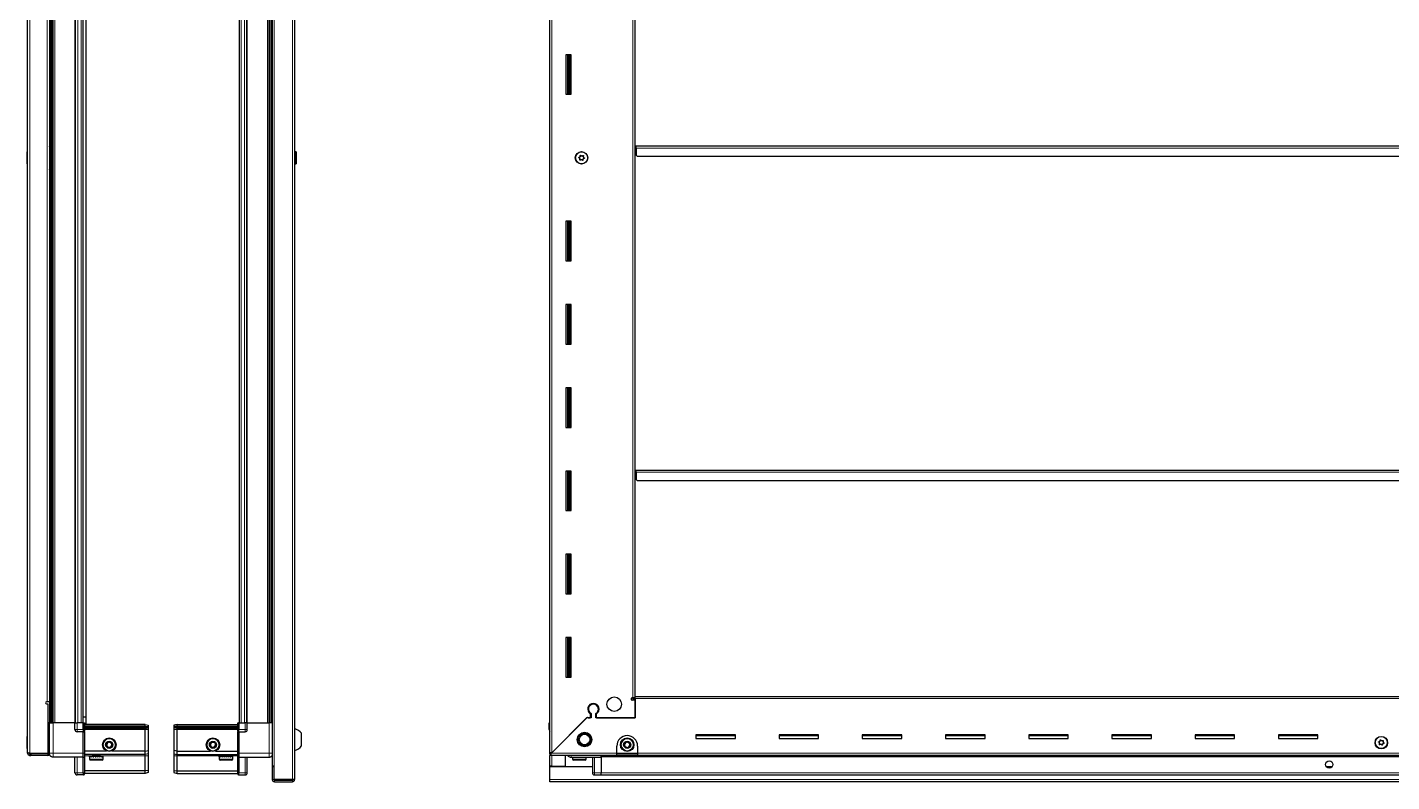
# Model space of a CAD drawing. Header units: millimetres. Extents: x 1132 to 5316, y 351 to 2297.
# Drawn here: x 3138 to 4450, y 848 to 1572 of the extents above; entities that cross this region are included whole.
import ezdxf

# ---------------------------------------------------------------- set-up
doc = ezdxf.new("R2010")
doc.units = ezdxf.units.MM

msp = doc.modelspace()

# ---------------------------------------------------------------- linework, layer by layer
at = {"color": 8, "linetype": 'Continuous', "lineweight": 18}
for p, q in [((3393.36, 2044.5), (3393.36, 849.7)), ((3375.96, 2031.6), (3375.96, 862.6)), ((3140.86, 2019.35), (3140.86, 874.85)), ((3642.85, 2018.75), (3642.85, 875.45)), ((3160.99, 1990.1), (3160.99, 904.1)), ((3163.44, 904.1), (3163.44, 1990.1)), ((3164.85, 1990.1), (3164.85, 904.1)), ((3184.26, 904.1), (3184.26, 1990.1)), ((3186.91, 904.1), (3186.91, 1990.1)), ((3190.11, 904.1), (3190.11, 1990.1)), ((3344.11, 1990.1), (3344.11, 904.1)), ((3347.31, 1990.1), (3347.31, 904.1)), ((3349.96, 1990.1), (3349.96, 904.1)), ((3369.36, 904.1), (3369.36, 1990.1)), ((3370.77, 1990.1), (3370.77, 904.1)), ((3373.22, 904.1), (3373.22, 1990.1)), ((3157.66, 924.35), (3157.66, 1969.85)), ((3720.65, 928.1), (3720.65, 1966.1)), ((3657.75, 1546.1), (3657.75, 1508.1)), ((3658.99, 1546.1), (3658.99, 1508.1)), ((3723.75, 1456.5), (5156.75, 1456.5)), ((3657.75, 1386.1), (3657.75, 1348.1)), ((3658.99, 1386.1), (3658.99, 1348.1)), ((3657.75, 1306.1), (3657.75, 1268.1)), ((3658.99, 1306.1), (3658.99, 1268.1)), ((3657.75, 1226.1), (3657.75, 1188.1)), ((3658.99, 1226.1), (3658.99, 1188.1)), ((3657.75, 1146.1), (3657.75, 1108.1)), ((3658.99, 1146.1), (3658.99, 1108.1)), ((3723.75, 1145), (5156.75, 1145)), ((3657.75, 1066.1), (3657.75, 1028.1)), ((3658.99, 1066.1), (3658.99, 1028.1)), ((3657.75, 986.1), (3657.75, 948.1)), ((3658.99, 986.1), (3658.99, 948.1)), ((3159.76, 904.1), (3159.76, 924.35)), ((5157.75, 927.5), (3722.75, 927.5)), ((3163.26, 904.1), (3163.26, 875.1)), ((3184.26, 897.6), (3186.26, 897.6)), ((3186.26, 904.1), (3186.26, 897.6)), ((3186.26, 897.6), (3186.26, 895.6)), ((3192.26, 897.6), (3186.26, 897.6)), ((3192.26, 897.6), (3192.59, 897.6)), ((3193.46, 895.4), (3192.26, 895.4)), ((3251.76, 897.6), (3193.46, 897.6)), ((3251.76, 897.6), (3254.76, 897.6)), ((3282.46, 897.6), (3279.46, 897.6)), ((3282.46, 897.6), (3340.76, 897.6)), ((3341.96, 895.4), (3340.76, 895.4)), ((3341.96, 904.1), (3341.62, 904.1)), ((3341.96, 897.6), (3341.62, 897.6)), ((3341.96, 897.6), (3347.96, 897.6)), ((3347.96, 904.1), (3347.96, 897.6)), ((3349.96, 897.6), (3347.96, 897.6)), ((3347.96, 897.6), (3347.96, 895.6)), ((3370.96, 904.1), (3370.96, 875.1)), ((3640.75, 897.6), (3640.25, 897.6)), ((3192.26, 875.1), (3163.26, 875.1)), ((3186.26, 871.1), (3186.26, 856.1)), ((3192.26, 875.1), (3193.46, 875.1)), ((3193.46, 870.9), (3192.26, 870.9)), ((3200.76, 872.6), (3193.46, 872.6)), ((3198.43, 869.2), (3198.26, 869.2)), ((3211.26, 869.2), (3198.43, 869.2)), ((3251.76, 872.6), (3208.76, 872.6)), ((3254.76, 872.6), (3251.76, 872.6)), ((3279.46, 872.6), (3282.46, 872.6)), ((3282.46, 872.6), (3325.46, 872.6)), ((3335.96, 869.2), (3322.96, 869.2)), ((3333.46, 872.6), (3340.76, 872.6)), ((3341.96, 875.1), (3340.76, 875.1)), ((3341.96, 870.9), (3340.76, 870.9)), ((3341.96, 875.1), (3370.96, 875.1)), ((3347.96, 871.1), (3347.96, 856.1)), ((3642.35, 874.95), (3705.25, 874.95)), ((3642.85, 862.6), (3642.85, 872.85)), ((3667.06, 869.2), (3662.75, 869.2)), ((3675.75, 869.2), (3667.06, 869.2)), ((3683.75, 856.1), (3683.75, 871.1)), ((3690.25, 872.84), (5190.25, 872.84)), ((3690.25, 871.6), (5190.25, 871.6)), ((3725.25, 874.95), (3705.25, 874.95)), ((3725.25, 874.95), (5155.25, 874.95)), ((3186.26, 856.1), (3184.26, 856.1)), ((3186.26, 856.1), (3186.26, 854.1)), ((3192.26, 856.1), (3186.26, 856.1)), ((3192.26, 856.1), (3193.46, 856.1)), ((3341.96, 856.1), (3340.76, 856.1)), ((3341.96, 856.1), (3347.96, 856.1)), ((3347.96, 856.1), (3349.96, 856.1)), ((3347.96, 856.1), (3347.96, 854.1)), ((3642.85, 862.1), (3642.85, 862.6)), ((3681.75, 856.1), (3683.75, 856.1)), ((3683.75, 854.1), (3683.75, 856.1)), ((3690.25, 856.1), (3683.75, 856.1)), ((3690.25, 856.25), (5190.25, 856.25)), ((3375.46, 849.7), (3373.96, 849.7)), ((3376.06, 849.1), (3376.06, 847.6)), ((5239.75, 849.7), (3640.75, 849.7))]:
    msp.add_line(p, q, dxfattribs=at)
at = {"color": 7, "linetype": 'Continuous', "lineweight": 25}
for p, q in [((3395.46, 2044.5), (3395.46, 849.7)), ((3373.86, 2031.6), (3373.86, 862.6)), ((3138.76, 875.45), (3138.76, 2018.75)), ((3640.75, 874.85), (3640.75, 2019.35)), ((3160.41, 904.1), (3160.41, 1990.1)), ((3162.2, 1990.1), (3162.2, 904.1)), ((3162.23, 1990.1), (3162.23, 904.1)), ((3184.91, 904.1), (3184.91, 1990.1)), ((3192.11, 904.1), (3192.11, 1990.1)), ((3194.61, 1983.1), (3194.61, 909.6)), ((3342.11, 1990.1), (3342.11, 904.1)), ((3349.31, 1990.1), (3349.31, 904.1)), ((3371.98, 904.1), (3371.98, 1990.1)), ((3372.02, 904.1), (3372.02, 1990.1)), ((3373.81, 1990.1), (3373.81, 904.1)), ((3640.4, 1990.1), (3640.4, 904.1)), ((3159.76, 1969.85), (3159.76, 924.35)), ((3722.75, 929.6), (3722.75, 1964.6)), ((3661.25, 1546.1), (3656.25, 1546.1)), ((3656.25, 1546.1), (3656.25, 1508.1)), ((3658.4, 1508.1), (3658.4, 1546.1)), ((3660.2, 1508.1), (3660.2, 1546.1)), ((3660.23, 1508.1), (3660.23, 1546.1)), ((3661.25, 1508.1), (3661.25, 1546.1)), ((3656.25, 1508.1), (3661.25, 1508.1)), ((3160.26, 1456.6), (3160.26, 1437.6)), ((3722.75, 1458.6), (3723.5, 1458.6)), ((3723.5, 1458.6), (3723.5, 1455.75)), ((3723.75, 1456.5), (3723.75, 1458.6)), ((3723.75, 1458.6), (5156.75, 1458.6)), ((3723.75, 1456.5), (3723.75, 1449.6)), ((3138.76, 1452.89), (3138.46, 1452.89)), ((3138.46, 1441.32), (3138.46, 1452.89)), ((3396.44, 1452.89), (3395.46, 1451.9)), ((3396.96, 1452.89), (3396.44, 1452.89)), ((3396.44, 1452.89), (3396.44, 1441.32)), ((3396.96, 1452.89), (3396.96, 1441.32)), ((3723.5, 1455.75), (3723.75, 1455.75)), ((3723.75, 1449.6), (3724.75, 1448.6)), ((3724.75, 1448.6), (5155.75, 1448.6)), ((3138.46, 1441.32), (3138.76, 1441.32)), ((3395.46, 1442.3), (3396.44, 1441.32)), ((3396.44, 1441.32), (3396.96, 1441.32)), ((3661.25, 1386.1), (3656.25, 1386.1)), ((3656.25, 1386.1), (3656.25, 1348.1)), ((3658.4, 1348.1), (3658.4, 1386.1)), ((3660.2, 1348.1), (3660.2, 1386.1)), ((3660.23, 1348.1), (3660.23, 1386.1)), ((3661.25, 1348.1), (3661.25, 1386.1)), ((3656.25, 1348.1), (3661.25, 1348.1)), ((3661.25, 1306.1), (3656.25, 1306.1)), ((3656.25, 1306.1), (3656.25, 1268.1)), ((3658.4, 1268.1), (3658.4, 1306.1)), ((3660.2, 1268.1), (3660.2, 1306.1)), ((3660.23, 1268.1), (3660.23, 1306.1)), ((3661.25, 1268.1), (3661.25, 1306.1)), ((3656.25, 1268.1), (3661.25, 1268.1)), ((3661.25, 1226.1), (3656.25, 1226.1)), ((3656.25, 1226.1), (3656.25, 1188.1)), ((3658.4, 1188.1), (3658.4, 1226.1)), ((3660.2, 1188.1), (3660.2, 1226.1)), ((3660.23, 1188.1), (3660.23, 1226.1)), ((3661.25, 1188.1), (3661.25, 1226.1)), ((3656.25, 1188.1), (3661.25, 1188.1)), ((3661.25, 1146.1), (3656.25, 1146.1)), ((3656.25, 1146.1), (3656.25, 1108.1)), ((3658.4, 1108.1), (3658.4, 1146.1)), ((3660.2, 1108.1), (3660.2, 1146.1)), ((3660.23, 1108.1), (3660.23, 1146.1)), ((3661.25, 1108.1), (3661.25, 1146.1)), ((3722.75, 1147.1), (3723.5, 1147.1)), ((3723.5, 1147.1), (3723.5, 1144.25)), ((3723.5, 1144.25), (3723.75, 1144.25)), ((3723.75, 1145), (3723.75, 1147.1)), ((3723.75, 1147.1), (5156.75, 1147.1)), ((3723.75, 1145), (3723.75, 1138.1)), ((3723.75, 1138.1), (3724.75, 1137.1)), ((3724.75, 1137.1), (5155.75, 1137.1)), ((3656.25, 1108.1), (3661.25, 1108.1)), ((3661.25, 1066.1), (3656.25, 1066.1)), ((3656.25, 1066.1), (3656.25, 1028.1)), ((3658.4, 1028.1), (3658.4, 1066.1)), ((3660.2, 1028.1), (3660.2, 1066.1)), ((3660.23, 1028.1), (3660.23, 1066.1)), ((3661.25, 1028.1), (3661.25, 1066.1)), ((3656.25, 1028.1), (3661.25, 1028.1)), ((3661.25, 986.1), (3656.25, 986.1)), ((3656.25, 986.1), (3656.25, 948.1)), ((3658.4, 948.1), (3658.4, 986.1)), ((3660.2, 948.1), (3660.2, 986.1)), ((3660.23, 948.1), (3660.23, 986.1)), ((3661.25, 948.1), (3661.25, 986.1)), ((3656.25, 948.1), (3661.25, 948.1)), ((3157.66, 924.35), (3156.91, 924.35)), ((3156.91, 922.35), (3158.26, 922.35)), ((3159.76, 924.35), (3157.66, 924.35)), ((3158.26, 922.35), (3158.26, 874.85)), ((3680.75, 922.48), (3680.75, 921.72)), ((3719.9, 928.1), (3720.65, 928.1)), ((3722.75, 926.1), (3719.9, 926.1)), ((3722.75, 928.1), (3720.65, 928.1)), ((3720.75, 928.1), (3720.75, 927.1)), ((3720.75, 927.1), (3722.75, 927.1)), ((3722.75, 929.6), (5157.75, 929.6)), ((3722.75, 927.5), (3722.75, 929.6)), ((3722.75, 927.5), (3722.75, 908.85)), ((3722.75, 908.85), (3722.75, 926.1)), ((3194.61, 909.6), (3192.11, 909.6)), ((3194.61, 909.6), (3194.61, 902.6)), ((3676.25, 908.85), (3642.35, 874.95)), ((3642.85, 875.45), (3676.95, 909.55)), ((3680.45, 908.85), (3676.25, 908.85)), ((3676.95, 909.55), (3677.65, 908.85)), ((3677.65, 908.85), (3679.75, 908.85)), ((3679.75, 912.74), (3679.75, 908.85)), ((3680.45, 913.14), (3680.45, 908.85)), ((3685.05, 908.85), (3685.05, 913.14)), ((3722.75, 908.85), (3685.05, 908.85)), ((3685.75, 908.85), (3685.75, 912.74)), ((3685.75, 908.85), (3722.75, 908.85)), ((3159.76, 904.1), (3158.26, 904.1)), ((3159.76, 901.35), (3158.26, 901.35)), ((3159.76, 875.1), (3159.76, 904.1)), ((3184.26, 904.1), (3163.26, 904.1)), ((3184.26, 897.6), (3184.26, 904.1)), ((3184.26, 904.1), (3186.26, 904.1)), ((3192.26, 904.1), (3186.26, 904.1)), ((3192.26, 895.6), (3186.26, 895.6)), ((3192.26, 904.1), (3192.59, 904.1)), ((3192.26, 897.6), (3192.26, 904.1)), ((3192.26, 897.6), (3192.26, 895.6)), ((3192.26, 897.6), (3192.26, 895.6)), ((3192.26, 895.6), (3193.46, 895.6)), ((3192.26, 895.4), (3192.26, 895.6)), ((3192.26, 875.1), (3192.26, 895.4)), ((3192.59, 897.6), (3192.59, 904.1)), ((3192.59, 904.1), (3193.46, 904.1)), ((3193.46, 904.1), (3193.46, 896.28)), ((3251.76, 902.6), (3193.46, 902.6)), ((3251.76, 901.1), (3193.46, 901.1)), ((3251.76, 899.6), (3193.46, 899.6)), ((3251.76, 898.6), (3193.46, 898.6)), ((3193.46, 895.6), (3193.46, 896.28)), ((3193.46, 895.6), (3193.46, 895.4)), ((3193.46, 895.4), (3193.46, 875.1)), ((3251.76, 901.1), (3251.76, 902.6)), ((3251.76, 902.6), (3254.76, 901.8)), ((3251.76, 899.6), (3251.76, 901.1)), ((3251.76, 901.1), (3254.76, 900.65)), ((3251.76, 899.6), (3254.76, 900.15)), ((3251.76, 898.6), (3251.76, 899.6)), ((3251.76, 898.6), (3254.76, 899.41)), ((3251.76, 897.6), (3251.76, 898.6)), ((3251.76, 877.1), (3251.76, 897.6)), ((3254.76, 901.8), (3254.76, 900.65)), ((3254.76, 900.65), (3254.76, 900.15)), ((3254.76, 900.15), (3254.76, 899.41)), ((3254.76, 899.41), (3254.76, 897.6)), ((3254.76, 897.6), (3254.76, 877.44)), ((3282.46, 902.6), (3279.46, 901.8)), ((3279.46, 901.8), (3279.46, 900.65)), ((3282.46, 901.1), (3279.46, 900.65)), ((3279.46, 900.65), (3279.46, 900.15)), ((3282.46, 899.6), (3279.46, 900.15)), ((3279.46, 900.15), (3279.46, 899.41)), ((3282.46, 898.6), (3279.46, 899.41)), ((3279.46, 899.41), (3279.46, 897.6)), ((3279.46, 897.6), (3279.46, 877.44)), ((3282.46, 901.1), (3282.46, 902.6)), ((3282.46, 902.6), (3340.76, 902.6)), ((3282.46, 899.6), (3282.46, 901.1)), ((3282.46, 901.1), (3340.76, 901.1)), ((3282.46, 899.6), (3340.76, 899.6)), ((3282.46, 898.6), (3282.46, 899.6)), ((3282.46, 898.6), (3340.76, 898.6)), ((3282.46, 897.6), (3282.46, 898.6)), ((3282.46, 877.1), (3282.46, 897.6)), ((3340.76, 896.28), (3340.76, 904.1)), ((3340.76, 904.1), (3341.62, 904.1)), ((3340.76, 896.28), (3340.76, 895.6)), ((3341.96, 895.6), (3340.76, 895.6)), ((3340.76, 895.4), (3340.76, 895.6)), ((3340.76, 875.1), (3340.76, 895.4)), ((3341.62, 904.1), (3341.62, 904.1)), ((3341.62, 904.1), (3341.62, 897.6)), ((3341.96, 904.1), (3341.62, 904.1)), ((3341.96, 904.1), (3341.96, 897.6)), ((3341.96, 904.1), (3341.96, 904.1)), ((3341.96, 904.1), (3347.96, 904.1)), ((3341.96, 904.1), (3341.96, 897.6)), ((3341.96, 895.6), (3341.96, 897.6)), ((3341.96, 895.6), (3341.96, 895.4)), ((3341.96, 895.6), (3347.96, 895.6)), ((3341.96, 895.4), (3341.96, 875.1)), ((3349.96, 904.1), (3347.96, 904.1)), ((3349.96, 897.6), (3349.96, 904.1)), ((3349.96, 904.1), (3370.96, 904.1)), ((3402.06, 882.1), (3402.06, 894.1)), ((3640.25, 904.1), (3640.25, 904.1)), ((3640.25, 897.6), (3640.25, 904.1)), ((3640.25, 904.1), (3640.25, 904.1)), ((3640.25, 904.1), (3640.25, 897.6)), ((3640.75, 904.1), (3640.25, 904.1)), ((3640.75, 896.28), (3640.75, 896.28)), ((3819.25, 892.6), (3781.25, 892.6)), ((3781.25, 892.6), (3781.25, 889.1)), ((3819.25, 889.1), (3819.25, 892.6)), ((3899.25, 892.6), (3861.25, 892.6)), ((3861.25, 892.6), (3861.25, 889.1)), ((3899.25, 889.1), (3899.25, 892.6)), ((3979.25, 892.6), (3941.25, 892.6)), ((3941.25, 892.6), (3941.25, 889.1)), ((3979.25, 889.1), (3979.25, 892.6)), ((4059.25, 892.6), (4021.25, 892.6)), ((4021.25, 892.6), (4021.25, 889.1)), ((4059.25, 889.1), (4059.25, 892.6)), ((4139.25, 892.6), (4101.25, 892.6)), ((4101.25, 892.6), (4101.25, 889.1)), ((4139.25, 889.1), (4139.25, 892.6)), ((4219.25, 892.6), (4181.25, 892.6)), ((4181.25, 892.6), (4181.25, 889.1)), ((4219.25, 889.1), (4219.25, 892.6)), ((4299.25, 892.6), (4261.25, 892.6)), ((4261.25, 892.6), (4261.25, 889.1)), ((4299.25, 889.1), (4299.25, 892.6)), ((4379.25, 892.6), (4341.25, 892.6)), ((4341.25, 892.6), (4341.25, 889.1)), ((4379.25, 889.1), (4379.25, 892.6)), ((3138.76, 891.04), (3138.46, 891.04)), ((3138.46, 881.36), (3138.46, 891.04)), ((3138.46, 879.47), (3138.46, 881.36)), ((3138.46, 879.47), (3138.76, 879.47)), ((3705.25, 874.95), (3705.25, 881.85)), ((3725.25, 881.85), (3725.25, 874.95)), ((3781.25, 891.85), (3819.25, 891.85)), ((3781.25, 889.1), (3819.25, 889.1)), ((3861.25, 891.85), (3899.25, 891.85)), ((3861.25, 889.1), (3899.25, 889.1)), ((3941.25, 891.85), (3979.25, 891.85)), ((3941.25, 889.1), (3979.25, 889.1)), ((4021.25, 891.85), (4059.25, 891.85)), ((4021.25, 889.1), (4059.25, 889.1)), ((4101.25, 891.85), (4139.25, 891.85)), ((4101.25, 889.1), (4139.25, 889.1)), ((4181.25, 891.85), (4219.25, 891.85)), ((4181.25, 889.1), (4219.25, 889.1)), ((4261.25, 891.85), (4299.25, 891.85)), ((4261.25, 889.1), (4299.25, 889.1)), ((4341.25, 891.85), (4379.25, 891.85)), ((4341.25, 889.1), (4379.25, 889.1)), ((3138.76, 874.95), (3138.76, 875.45)), ((3140.26, 874.95), (3138.76, 874.95)), ((3158.26, 874.85), (3140.86, 874.85)), ((3140.86, 874.35), (3140.86, 872.85)), ((3140.86, 874.35), (3141.76, 874.35)), ((3140.86, 872.85), (3141.76, 872.85)), ((3141.76, 874.35), (3141.76, 872.85)), ((3158.26, 874.35), (3141.76, 874.35)), ((3158.26, 872.85), (3141.76, 872.85)), ((3158.26, 874.85), (3159.76, 874.85)), ((3158.26, 874.35), (3158.26, 872.85)), ((3192.26, 871.1), (3163.26, 871.1)), ((3184.26, 856.1), (3184.26, 871.1)), ((3192.26, 871.1), (3192.26, 875.1)), ((3192.26, 871.1), (3193.46, 871.1)), ((3192.26, 870.9), (3192.26, 871.1)), ((3192.26, 856.1), (3192.26, 870.9)), ((3214.76, 877.1), (3193.46, 877.1)), ((3193.46, 875.1), (3193.46, 871.1)), ((3251.76, 873.6), (3193.46, 873.6)), ((3193.46, 871.1), (3193.46, 870.9)), ((3193.46, 870.9), (3193.46, 856.1)), ((3198.26, 872.1), (3198.26, 869.2)), ((3198.35, 872.1), (3198.26, 872.1)), ((3198.35, 871.6), (3198.35, 872.1)), ((3198.52, 872.1), (3198.35, 872.1)), ((3198.35, 871.6), (3198.52, 871.6)), ((3198.52, 871.6), (3198.52, 872.1)), ((3199.01, 872.1), (3198.52, 872.1)), ((3199.01, 871.6), (3199.01, 872.1)), ((3199.39, 872.1), (3199.01, 872.1)), ((3199.01, 871.6), (3199.39, 871.6)), ((3199.21, 868.4), (3199.06, 868.4)), ((3210.46, 868.4), (3199.21, 868.4)), ((3199.39, 871.6), (3199.39, 872.1)), ((3200.23, 872.1), (3199.39, 872.1)), ((3200.23, 871.6), (3200.23, 872.1)), ((3200.79, 872.1), (3200.23, 872.1)), ((3200.23, 871.6), (3200.79, 871.6)), ((3200.36, 872.2), (3200.36, 872.1)), ((3205.76, 872.2), (3200.36, 872.2)), ((3200.76, 873.6), (3200.76, 873.57)), ((3200.76, 873.57), (3201.45, 873.09)), ((3200.86, 873.57), (3200.76, 873.57)), ((3201.45, 873.09), (3200.76, 872.6)), ((3200.86, 872.6), (3200.76, 872.6)), ((3200.79, 871.6), (3200.79, 872.1)), ((3201.89, 872.1), (3200.79, 872.1)), ((3208.76, 873.57), (3200.86, 873.57)), ((3208.76, 872.6), (3200.86, 872.6)), ((3201.53, 873.09), (3201.45, 873.09)), ((3208.07, 873.09), (3201.53, 873.09)), ((3201.89, 871.6), (3201.89, 872.1)), ((3202.57, 872.1), (3201.89, 872.1)), ((3201.89, 871.6), (3202.57, 871.6)), ((3202.57, 871.6), (3202.57, 872.1)), ((3203.84, 872.1), (3202.57, 872.1)), ((3203.84, 871.6), (3203.84, 872.1)), ((3204.13, 872.1), (3203.84, 872.1)), ((3203.84, 871.6), (3204.57, 871.6)), ((3204.13, 871.6), (3204.13, 872.1)), ((3204.57, 871.6), (3204.57, 872.1)), ((3205.87, 872.1), (3204.57, 872.1)), ((3209.16, 872.2), (3205.76, 872.2)), ((3205.87, 871.6), (3205.87, 872.1)), ((3205.87, 871.6), (3206.59, 871.6)), ((3206, 871.6), (3206, 872.1)), ((3206.59, 872.1), (3206, 872.1)), ((3206.59, 871.6), (3206.59, 872.1)), ((3207.79, 872.1), (3206.59, 872.1)), ((3207.79, 871.6), (3207.79, 872.1)), ((3208.43, 872.1), (3207.79, 872.1)), ((3207.79, 871.6), (3208.43, 871.6)), ((3208.07, 873.09), (3208.76, 873.57)), ((3208.76, 872.6), (3208.07, 873.09)), ((3208.43, 871.6), (3208.43, 872.1)), ((3209.42, 872.1), (3208.43, 872.1)), ((3208.76, 873.57), (3208.76, 873.6)), ((3209.16, 872.1), (3209.16, 872.2)), ((3209.42, 871.6), (3209.42, 872.1)), ((3209.9, 872.1), (3209.42, 872.1)), ((3209.42, 871.6), (3209.9, 871.6)), ((3209.9, 871.6), (3209.9, 872.1)), ((3210.59, 872.1), (3209.9, 872.1)), ((3210.59, 871.6), (3210.59, 872.1)), ((3210.88, 872.1), (3210.59, 872.1)), ((3210.59, 871.6), (3210.88, 871.6)), ((3210.88, 871.6), (3210.88, 872.1)), ((3211.19, 872.1), (3210.88, 872.1)), ((3211.19, 871.6), (3211.19, 872.1)), ((3211.25, 872.1), (3211.19, 872.1)), ((3211.19, 871.6), (3211.25, 871.6)), ((3211.25, 871.6), (3211.25, 872.1)), ((3211.26, 872.1), (3211.25, 872.1)), ((3211.26, 869.2), (3211.26, 872.1)), ((3251.76, 877.1), (3219.76, 877.1)), ((3251.76, 877.1), (3254.76, 877.44)), ((3251.76, 873.6), (3251.76, 877.1)), ((3254.76, 874.41), (3251.76, 873.6)), ((3251.76, 872.6), (3251.76, 873.6)), ((3251.76, 858.1), (3251.76, 872.6)), ((3254.76, 877.44), (3254.76, 874.41)), ((3254.76, 874.41), (3254.76, 872.6)), ((3254.76, 872.6), (3254.76, 858.26)), ((3282.46, 877.1), (3279.46, 877.44)), ((3279.46, 877.44), (3279.46, 874.41)), ((3279.46, 874.41), (3282.46, 873.6)), ((3279.46, 874.41), (3279.46, 872.6)), ((3279.46, 872.6), (3279.46, 858.26)), ((3282.46, 877.1), (3314.46, 877.1)), ((3282.46, 873.6), (3282.46, 877.1)), ((3282.46, 873.6), (3340.76, 873.6)), ((3282.46, 872.6), (3282.46, 873.6)), ((3282.46, 858.1), (3282.46, 872.6)), ((3319.46, 877.1), (3340.76, 877.1)), ((3322.96, 872.1), (3322.96, 869.2)), ((3322.98, 872.1), (3322.96, 872.1)), ((3322.98, 871.6), (3322.98, 872.1)), ((3323.07, 872.1), (3322.98, 872.1)), ((3322.98, 871.6), (3323.07, 871.6)), ((3323.07, 871.6), (3323.07, 872.1)), ((3323.45, 872.1), (3323.07, 872.1)), ((3323.45, 871.6), (3323.45, 872.1)), ((3323.76, 872.1), (3323.45, 872.1)), ((3323.45, 871.6), (3323.76, 871.6)), ((3323.76, 871.6), (3323.76, 872.1)), ((3324.5, 872.1), (3323.76, 872.1)), ((3335.16, 868.4), (3323.76, 868.4)), ((3324.5, 871.6), (3324.5, 872.1)), ((3325.01, 872.1), (3324.5, 872.1)), ((3324.5, 871.6), (3325.01, 871.6)), ((3325.01, 871.6), (3325.01, 872.1)), ((3326.05, 872.1), (3325.01, 872.1)), ((3325.06, 872.2), (3325.06, 872.1)), ((3333.86, 872.2), (3325.06, 872.2)), ((3325.46, 873.6), (3325.46, 873.57)), ((3325.46, 873.57), (3326.15, 873.09)), ((3333.46, 873.57), (3325.46, 873.57)), ((3326.15, 873.09), (3325.46, 872.6)), ((3333.46, 872.6), (3325.46, 872.6)), ((3326.05, 871.6), (3326.05, 872.1)), ((3326.7, 872.1), (3326.05, 872.1)), ((3326.05, 871.6), (3326.7, 871.6)), ((3332.77, 873.09), (3326.15, 873.09)), ((3326.7, 871.6), (3326.7, 872.1)), ((3327.92, 872.1), (3326.7, 872.1)), ((3327.92, 871.6), (3327.92, 872.1)), ((3328.42, 872.1), (3327.92, 872.1)), ((3327.92, 871.6), (3328.65, 871.6)), ((3328.42, 871.6), (3328.42, 872.1)), ((3328.65, 871.6), (3328.65, 872.1)), ((3329.95, 872.1), (3328.65, 872.1)), ((3329.95, 871.6), (3329.95, 872.1)), ((3329.95, 871.6), (3330.68, 871.6)), ((3330.29, 871.6), (3330.29, 872.1)), ((3330.68, 872.1), (3330.29, 872.1)), ((3330.68, 871.6), (3330.68, 872.1)), ((3331.93, 872.1), (3330.68, 872.1)), ((3331.93, 871.6), (3331.93, 872.1)), ((3332.59, 872.1), (3331.93, 872.1)), ((3331.93, 871.6), (3332.59, 871.6)), ((3332.59, 871.6), (3332.59, 872.1)), ((3333.67, 872.1), (3332.59, 872.1)), ((3332.77, 873.09), (3333.46, 873.57)), ((3333.46, 872.6), (3332.77, 873.09)), ((3333.46, 873.57), (3333.46, 873.6)), ((3333.67, 871.6), (3333.67, 872.1)), ((3334.2, 872.1), (3333.67, 872.1)), ((3333.67, 871.6), (3334.2, 871.6)), ((3333.86, 872.1), (3333.86, 872.2)), ((3334.2, 871.6), (3334.2, 872.1)), ((3334.99, 872.1), (3334.2, 872.1)), ((3334.99, 871.6), (3334.99, 872.1)), ((3335.34, 872.1), (3334.99, 872.1)), ((3334.99, 871.6), (3335.34, 871.6)), ((3335.34, 871.6), (3335.34, 872.1)), ((3335.77, 872.1), (3335.34, 872.1)), ((3335.77, 871.6), (3335.77, 872.1)), ((3335.91, 872.1), (3335.77, 872.1)), ((3335.77, 871.6), (3335.91, 871.6)), ((3335.91, 871.6), (3335.91, 872.1)), ((3335.96, 872.1), (3335.91, 872.1)), ((3335.96, 869.2), (3335.96, 872.1)), ((3340.76, 871.1), (3340.76, 875.1)), ((3341.96, 871.1), (3340.76, 871.1)), ((3340.76, 870.9), (3340.76, 871.1)), ((3340.76, 856.1), (3340.76, 870.9)), ((3341.96, 875.1), (3341.96, 871.1)), ((3341.96, 871.1), (3341.96, 870.9)), ((3341.96, 871.1), (3370.96, 871.1)), ((3341.96, 870.9), (3341.96, 856.1)), ((3341.96, 870.9), (3341.96, 856.1)), ((3349.96, 856.1), (3349.96, 871.1)), ((3640.75, 874.35), (3640.75, 874.85)), ((3642.25, 874.85), (3640.75, 874.85)), ((3640.75, 874.35), (3640.75, 872.85)), ((3641.75, 874.35), (3640.75, 874.35)), ((3640.75, 862.6), (3640.75, 872.85)), ((3641.75, 872.85), (3640.75, 872.85)), ((3641.75, 874.35), (3641.75, 872.85)), ((3705.25, 872.85), (3641.75, 872.85)), ((3655.75, 862.6), (3655.75, 872.85)), ((3661.25, 871.1), (3690.25, 871.1)), ((3662.75, 871.1), (3662.75, 869.2)), ((3667.33, 868.4), (3663.55, 868.4)), ((3674.95, 868.4), (3667.33, 868.4)), ((3675.75, 869.2), (3675.75, 871.1)), ((3681.75, 871.1), (3681.75, 856.1)), ((5190.25, 872.25), (3690.25, 872.25)), ((3690.25, 871.1), (3690.25, 871.6)), ((3690.25, 871.1), (3690.25, 856.1)), ((3705.25, 872.85), (3705.25, 874.95)), ((3725.25, 874.35), (3705.25, 874.35)), ((3725.25, 872.85), (3705.25, 872.85)), ((3725.25, 874.95), (3725.25, 872.85)), ((5155.25, 872.85), (3725.25, 872.85)), ((3192.26, 854.1), (3186.26, 854.1)), ((3192.26, 856.1), (3192.26, 854.1)), ((3192.26, 854.1), (3192.59, 854.1)), ((3192.26, 854.1), (3192.59, 854.1)), ((3192.26, 854.1), (3192.26, 854.1)), ((3192.59, 854.1), (3193.46, 854.6)), ((3192.59, 854.1), (3193.46, 854.6)), ((3251.76, 858.1), (3193.46, 858.1)), ((3193.46, 854.6), (3193.46, 856.1)), ((3251.76, 855.6), (3193.46, 855.6)), ((3254.76, 858.26), (3251.76, 858.1)), ((3251.76, 855.6), (3251.76, 858.1)), ((3254.76, 856.41), (3251.76, 855.6)), ((3254.76, 858.26), (3254.76, 856.41)), ((3279.46, 858.26), (3282.46, 858.1)), ((3279.46, 858.26), (3279.46, 856.41)), ((3279.46, 856.41), (3282.46, 855.6)), ((3282.46, 858.1), (3340.76, 858.1)), ((3282.46, 855.6), (3282.46, 858.1)), ((3282.46, 855.6), (3340.76, 855.6)), ((3340.76, 856.1), (3340.76, 854.6)), ((3340.76, 854.6), (3341.62, 854.1)), ((3341.96, 854.1), (3341.62, 854.1)), ((3341.96, 854.1), (3341.96, 856.1)), ((3341.96, 854.1), (3347.96, 854.1)), ((3375.96, 862.6), (3373.86, 862.6)), ((3373.96, 862.1), (3375.46, 862.1)), ((3373.96, 862.1), (3373.96, 849.7)), ((3375.46, 862.1), (3375.46, 849.7)), ((3375.96, 849.7), (3375.96, 862.6)), ((3642.85, 862.6), (3640.75, 862.6)), ((3640.75, 862.1), (3640.75, 862.6)), ((3640.75, 862.1), (3681.75, 862.1)), ((3640.75, 849.7), (3640.75, 862.1)), ((3642.25, 862.1), (3642.25, 862.6)), ((3642.85, 862.6), (3655.75, 862.6)), ((3681.75, 856.1), (3681.75, 856.1)), ((3683.75, 854.1), (3690.25, 854.1)), ((3683.75, 854.1), (3690.25, 854.1)), ((3690.25, 854.1), (3690.25, 856.1)), ((3690.25, 854.25), (5190.25, 854.25)), ((3690.25, 854.1), (3690.25, 854.1)), ((4387.38, 862.1), (4393.13, 862.1)), ((3393.36, 849.7), (3375.96, 849.7)), ((3376.06, 849.1), (3393.36, 849.1)), ((3376.06, 847.6), (3393.36, 847.6)), ((3395.46, 849.7), (3393.36, 849.7)), ((3393.36, 849.1), (3393.36, 847.6)), ((3640.75, 847.6), (3640.75, 849.7)), ((5239.75, 847.6), (3640.75, 847.6))]:
    msp.add_line(p, q, dxfattribs=at)
for centre, radius in [((3671.25, 1447.1), 6), ((3671.4, 1447.1), 5.79), ((3671.4, 1447.1), 1.85), ((3702.75, 922.1), 7), ((3674.25, 888.1), 7), ((3674.25, 888.1), 6.03), ((3674.25, 888.1), 5.1), ((3217.26, 883.1), 6.5), ((3217.26, 883.1), 3.46), ((3316.96, 883.1), 6.5), ((3316.96, 883.1), 3.46), ((3715.25, 883.1), 6.5), ((3715.25, 883.1), 3.46), ((4440.25, 885.1), 6), ((4440.25, 885.25), 5.79), ((4440.25, 885.25), 1.85), ((4390.25, 864.1), 3.5)]:
    msp.add_circle(centre, radius, dxfattribs=at)
at = {"color": 8, "linetype": 'Continuous', "lineweight": 18}
for centre in [(3217.26, 883.1), (3316.96, 883.1), (3715.25, 883.1)]:
    msp.add_circle(centre, 5.7, dxfattribs=at)
at = {"color": 7, "linetype": 'Continuous', "lineweight": 25}
for centre, radius, start, end in [((3157.26, 1456.6), 3, 0, 33.55731), ((3157.26, 1437.6), 3, 326.44269, 0), ((3156.91, 923.35), 1, 90, 270), ((3682.75, 917.35), 5.5, 303.05573, 236.94427), ((3682.75, 917.35), 4.8, 298.63099, 241.36901), ((3719.9, 927.1), 1, 90, 270), ((3186.26, 897.6), 2, 180, 270), ((3347.96, 897.6), 2, 270, 0), ((3392.43, 887.08), 11.91, 36.1266, 75.29965), ((3642.25, 897.6), 2, 180, 221.39416), ((3217.26, 883.1), 2.5, 127.98423, 187.98423), ((3217.26, 883.1), 2.5, 187.98423, 247.98423), ((3217.26, 883.1), 2.5, 67.98423, 127.98423), ((3217.26, 883.1), 2.5, 247.98423, 307.98423), ((3217.26, 883.1), 2.5, 7.98423, 67.98423), ((3217.26, 883.1), 2.5, 307.98423, 7.98423), ((3316.96, 883.1), 2.5, 155.91157, 215.91157), ((3316.96, 883.1), 2.5, 95.91157, 155.91157), ((3316.96, 883.1), 2.5, 215.91157, 275.91157), ((3316.96, 883.1), 2.5, 35.91157, 95.91157), ((3316.96, 883.1), 2.5, 275.91157, 335.91157), ((3316.96, 883.1), 2.5, 335.91157, 35.91157), ((3392.43, 889.13), 11.91, 284.70035, 323.8734), ((3715.25, 881.85), 10, 90, 180), ((3715.25, 883.1), 2.5, 127.47401, 187.47401), ((3715.25, 883.1), 2.5, 187.47401, 247.47401), ((3715.25, 883.1), 2.5, 67.47401, 127.47401), ((3715.25, 883.1), 2.5, 247.47401, 307.47401), ((3715.25, 881.85), 10, 0, 90), ((3715.25, 883.1), 2.5, 7.47401, 67.47401), ((3715.25, 883.1), 2.5, 307.47401, 7.47401), ((3140.76, 875.35), 0.5, 243.29122, 270), ((3158.16, 874.95), 0.6, 270, 350.40593), ((3158.16, 874.95), 2.1, 272.7294, 327.8305), ((3199.06, 869.2), 0.8, 180, 270), ((3200.36, 872.6), 0.4, 270, 360), ((3209.16, 872.6), 0.4, 180, 270), ((3210.46, 869.2), 0.8, 270, 360), ((3323.76, 869.2), 0.8, 180, 270), ((3325.06, 872.6), 0.4, 270, 0), ((3333.86, 872.6), 0.4, 180, 270), ((3335.16, 869.2), 0.8, 270, 0), ((3663.55, 869.2), 0.8, 180, 270), ((3674.95, 869.2), 0.8, 270, 0), ((3681.55, 870.9), 0.2, 0, 90), ((3186.26, 856.1), 2, 180, 270), ((3347.96, 856.1), 2, 270, 0), ((3683.75, 856.1), 2, 180, 270), ((3683.75, 856.1), 2, 180, 270), ((3376.06, 849.7), 2.1, 180, 270), ((3376.06, 849.7), 0.6, 180, 270), ((3393.36, 849.7), 2.1, 270, 0), ((3393.36, 849.7), 0.6, 270, 0)]:
    msp.add_arc(centre, radius, start, end, dxfattribs=at)
for centre, start_param, end_param in [((3196.06, 897.6), 3.1415927, 3.8643269), ((3338.16, 897.6), 5.5604511, 6.2831853)]:
    msp.add_ellipse(centre, major_axis=(3.46, 0), ratio=0.5773503, start_param=start_param, end_param=end_param, dxfattribs=at)
for points, knots in [([(3673.04, 1449.38), (3673.03, 1449.38), (3673, 1449.39), (3672.95, 1449.39), (3672.81, 1449.35), (3672.46, 1449.18), (3671.98, 1448.93), (3671.35, 1448.97), (3670.91, 1449.25), (3670.6, 1449.49), (3670.41, 1449.63), (3670.32, 1449.66), (3670.28, 1449.67), (3670.24, 1449.65), (3670.22, 1449.63), (3670.19, 1449.57), (3670.14, 1449.31), (3670.14, 1448.83), (3669.96, 1448.14), (3669.36, 1447.76), (3668.91, 1447.6), (3668.68, 1447.48), (3668.63, 1447.42), (3668.62, 1447.4), (3668.62, 1447.36), (3668.63, 1447.33), (3668.66, 1447.3), (3668.71, 1447.24), (3668.89, 1447.1), (3669.22, 1446.9), (3669.61, 1446.57), (3669.85, 1445.98), (3669.77, 1445.44), (3669.72, 1445.06), (3669.72, 1444.91), (3669.75, 1444.85), (3669.77, 1444.83), (3669.8, 1444.82), (3669.86, 1444.82), (3670, 1444.86), (3670.35, 1445.03), (3670.83, 1445.27), (3671.46, 1445.24), (3671.9, 1444.96), (3672.21, 1444.72), (3672.4, 1444.58), (3672.49, 1444.55), (3672.53, 1444.54), (3672.56, 1444.55), (3672.59, 1444.58), (3672.62, 1444.64), (3672.67, 1444.9), (3672.67, 1445.38), (3672.84, 1446.07), (3673.44, 1446.45), (3673.89, 1446.61), (3674.13, 1446.73), (3674.18, 1446.78), (3674.19, 1446.81), (3674.19, 1446.85), (3674.18, 1446.88), (3674.15, 1446.91), (3674.09, 1446.97), (3673.91, 1447.11), (3673.59, 1447.31), (3673.19, 1447.64), (3672.96, 1448.23), (3673.03, 1448.77), (3673.09, 1449.15), (3673.08, 1449.3), (3673.06, 1449.36), (3673.05, 1449.37), (3673.04, 1449.38)], [0, 0, 0, 0, 0.0020087, 0.00442, 0.0093647, 0.0255282, 0.0677053, 0.0957862, 0.1246456, 0.1503415, 0.1605194, 0.1633943, 0.1656965, 0.1672448, 0.1688741, 0.1707699, 0.1786058, 0.2119941, 0.2499945, 0.2879948, 0.3213831, 0.329219, 0.3311148, 0.3327441, 0.3342924, 0.3362166, 0.3385353, 0.3413178, 0.349662, 0.3753578, 0.4042173, 0.4322982, 0.4744753, 0.4906388, 0.4966691, 0.49844, 0.5, 0.5020087, 0.50442, 0.5093647, 0.5255282, 0.5677053, 0.5957862, 0.6246456, 0.6503415, 0.6605194, 0.6633943, 0.6656965, 0.6672448, 0.6688741, 0.6707699, 0.6786058, 0.7119941, 0.7499945, 0.7879948, 0.8213831, 0.829219, 0.8311148, 0.8327441, 0.8342924, 0.8362166, 0.8385353, 0.8413178, 0.849662, 0.8753578, 0.9042173, 0.9322982, 0.9744753, 0.9906388, 0.9966691, 0.99844, 1, 1, 1, 1]), ([(3159.76, 904.1), (3159.8, 904.1), (3159.87, 904.1), (3160.48, 904.1), (3161.36, 904.1), (3162.35, 904.1), (3163, 904.1), (3163.26, 904.1)], [0, 0, 0, 0, 0.21469386, 0.42938772, 0.64408158, 0.85877544, 1, 1, 1, 1]), ([(3373.81, 904.1), (3373.77, 904.1), (3373.55, 904.1), (3372.83, 904.1), (3371.87, 904.1), (3371.22, 904.1), (3370.96, 904.1)], [0, 0, 0, 0, 0.0717073, 0.4209791, 0.7702508, 1, 1, 1, 1]), ([(3214.58, 884.19), (3214.99, 884.5), (3215.75, 885.1), (3216.5, 885.69), (3216.86, 885.96)], [0, 0, 0, 0, 0.5346859, 1, 1, 1, 1]), ([(3214.98, 881.33), (3214.96, 881.45), (3214.88, 882.04), (3214.74, 883.03), (3214.63, 883.85), (3214.58, 884.19)], [0, 0, 0, 0, 0.13312467, 0.63709944, 1, 1, 1, 1]), ([(3217.66, 880.25), (3217.18, 880.44), (3216.29, 880.8), (3215.4, 881.16), (3214.98, 881.33)], [0, 0, 0, 0, 0.53468586, 1, 1, 1, 1]), ([(3216.86, 885.96), (3217.33, 885.77), (3218.23, 885.41), (3219.12, 885.05), (3219.53, 884.88)], [0, 0, 0, 0, 0.53468586, 1, 1, 1, 1]), ([(3219.93, 882.02), (3219.53, 881.7), (3218.77, 881.11), (3218.01, 880.52), (3217.66, 880.25)], [0, 0, 0, 0, 0.5346859, 1, 1, 1, 1]), ([(3219.53, 884.88), (3219.58, 884.54), (3219.69, 883.72), (3219.83, 882.74), (3219.92, 882.15), (3219.93, 882.02)], [0, 0, 0, 0, 0.3629006, 0.8668753, 1, 1, 1, 1]), ([(3314.09, 882.81), (3314.3, 883.28), (3314.69, 884.16), (3315.08, 885.03), (3315.26, 885.44)], [0, 0, 0, 0, 0.5346859, 1, 1, 1, 1]), ([(3315.78, 880.47), (3315.48, 880.89), (3314.91, 881.67), (3314.35, 882.45), (3314.09, 882.81)], [0, 0, 0, 0, 0.5346859, 1, 1, 1, 1]), ([(3315.26, 885.44), (3315.61, 885.48), (3316.43, 885.56), (3317.42, 885.67), (3318.01, 885.73), (3318.14, 885.74)], [0, 0, 0, 0, 0.3629006, 0.8668753, 1, 1, 1, 1]), ([(3318.65, 880.77), (3318.53, 880.75), (3317.93, 880.69), (3316.94, 880.59), (3316.12, 880.5), (3315.78, 880.47)], [0, 0, 0, 0, 0.1331247, 0.6370994, 1, 1, 1, 1]), ([(3318.14, 885.74), (3318.44, 885.32), (3319, 884.54), (3319.57, 883.76), (3319.83, 883.4)], [0, 0, 0, 0, 0.5346859, 1, 1, 1, 1]), ([(3319.83, 883.4), (3319.62, 882.93), (3319.22, 882.05), (3318.83, 881.17), (3318.65, 880.77)], [0, 0, 0, 0, 0.53468586, 1, 1, 1, 1]), ([(3712.59, 884.21), (3712.69, 884.29), (3713.16, 884.65), (3713.95, 885.26), (3714.6, 885.76), (3714.88, 885.97)], [0, 0, 0, 0, 0.1331247, 0.6370994, 1, 1, 1, 1]), ([(3712.96, 881.35), (3712.9, 881.86), (3712.77, 882.82), (3712.65, 883.77), (3712.59, 884.21)], [0, 0, 0, 0, 0.5346859, 1, 1, 1, 1]), ([(3715.63, 880.24), (3715.15, 880.44), (3714.26, 880.81), (3713.38, 881.18), (3712.96, 881.35)], [0, 0, 0, 0, 0.53468586, 1, 1, 1, 1]), ([(3714.88, 885.97), (3715.35, 885.77), (3716.25, 885.4), (3717.13, 885.03), (3717.54, 884.86)], [0, 0, 0, 0, 0.5346859, 1, 1, 1, 1]), ([(3717.92, 882), (3717.65, 881.79), (3716.99, 881.29), (3716.2, 880.68), (3715.73, 880.32), (3715.63, 880.24)], [0, 0, 0, 0, 0.3629006, 0.8668753, 1, 1, 1, 1]), ([(3717.54, 884.86), (3717.61, 884.35), (3717.74, 883.39), (3717.86, 882.44), (3717.92, 882)], [0, 0, 0, 0, 0.5346859, 1, 1, 1, 1]), ([(4438.37, 883.18), (4438.38, 883.18), (4438.4, 883.16), (4438.46, 883.16), (4438.6, 883.18), (4438.97, 883.32), (4439.47, 883.5), (4440.1, 883.39), (4440.5, 883.07), (4440.78, 882.79), (4440.96, 882.63), (4441.04, 882.59), (4441.08, 882.58), (4441.11, 882.59), (4441.14, 882.61), (4441.18, 882.66), (4441.26, 882.92), (4441.31, 883.39), (4441.57, 884.06), (4442.21, 884.37), (4442.67, 884.48), (4442.92, 884.57), (4442.97, 884.62), (4442.99, 884.65), (4442.99, 884.68), (4442.98, 884.71), (4442.96, 884.75), (4442.91, 884.82), (4442.75, 884.97), (4442.45, 885.21), (4442.09, 885.58), (4441.92, 886.19), (4442.06, 886.72), (4442.16, 887.1), (4442.17, 887.25), (4442.16, 887.3), (4442.14, 887.33), (4442.1, 887.35), (4442.05, 887.35), (4441.9, 887.33), (4441.54, 887.19), (4441.03, 887.01), (4440.41, 887.12), (4440.01, 887.44), (4439.73, 887.72), (4439.55, 887.88), (4439.47, 887.92), (4439.43, 887.93), (4439.39, 887.92), (4439.37, 887.9), (4439.33, 887.84), (4439.25, 887.59), (4439.19, 887.11), (4438.94, 886.45), (4438.3, 886.14), (4437.84, 886.03), (4437.59, 885.93), (4437.54, 885.89), (4437.52, 885.86), (4437.51, 885.83), (4437.52, 885.79), (4437.54, 885.76), (4437.6, 885.69), (4437.76, 885.54), (4438.06, 885.3), (4438.41, 884.92), (4438.58, 884.31), (4438.44, 883.79), (4438.34, 883.41), (4438.33, 883.26), (4438.35, 883.21), (4438.36, 883.19), (4438.37, 883.18)], [0, 0, 0, 0, 0.0020087, 0.00442, 0.0093647, 0.0255282, 0.0677053, 0.0957862, 0.1246456, 0.1503415, 0.1605194, 0.1633943, 0.1656965, 0.1672448, 0.1688741, 0.1707699, 0.1786058, 0.2119941, 0.2499945, 0.2879948, 0.3213831, 0.329219, 0.3311148, 0.3327441, 0.3342924, 0.3362166, 0.3385353, 0.3413178, 0.349662, 0.3753578, 0.4042173, 0.4322982, 0.4744753, 0.4906388, 0.4966691, 0.49844, 0.5, 0.5020087, 0.50442, 0.5093647, 0.5255282, 0.5677053, 0.5957862, 0.6246456, 0.6503415, 0.6605194, 0.6633943, 0.6656965, 0.6672448, 0.6688741, 0.6707699, 0.6786058, 0.7119941, 0.7499945, 0.7879948, 0.8213831, 0.829219, 0.8311148, 0.8327441, 0.8342924, 0.8362166, 0.8385353, 0.8413178, 0.849662, 0.8753578, 0.9042173, 0.9322982, 0.9744753, 0.9906388, 0.9966691, 0.99844, 1, 1, 1, 1]), ([(3140.86, 874.85), (3140.6, 874.9), (3140.11, 874.99), (3139.47, 875.12), (3139, 875.25), (3138.78, 875.37), (3138.76, 875.43), (3138.76, 875.45)], [0, 0, 0, 0, 0.2302553, 0.4485219, 0.6667858, 0.8850496, 1, 1, 1, 1]), ([(3138.76, 874.95), (3138.78, 874.7), (3138.84, 874.21), (3139.23, 873.57), (3139.79, 873.1), (3140.37, 872.88), (3140.73, 872.86), (3140.86, 872.85)], [0, 0, 0, 0, 0.2302553, 0.4485219, 0.6667858, 0.8850496, 1, 1, 1, 1]), ([(3159.76, 874.6), (3159.76, 874.61), (3159.76, 874.62), (3159.76, 874.74), (3159.76, 874.91), (3159.76, 875.04), (3159.76, 875.1)], [0, 0, 0, 0, 0.2493943, 0.5003335, 0.7501667, 1, 1, 1, 1]), ([(3163.26, 871.1), (3162.82, 871.15), (3162.14, 871.22), (3161.32, 871.66), (3160.76, 872.11), (3160.31, 872.67), (3159.88, 873.49), (3159.8, 874.16), (3159.76, 874.6)], [0, 0, 0, 0, 0.2394568, 0.3683607, 0.5, 0.6316393, 0.7605432, 1, 1, 1, 1]), ([(3370.96, 871.1), (3371.4, 871.15), (3372.08, 871.22), (3372.89, 871.66), (3373.44, 872.1), (3373.72, 872.47), (3373.86, 872.65)], [0, 0, 0, 0, 0.3842982, 0.5911726, 0.8024372, 1, 1, 1, 1]), ([(3642.85, 875.45), (3642.6, 875.41), (3642.11, 875.32), (3641.47, 875.19), (3641, 875.05), (3640.78, 874.94), (3640.76, 874.88), (3640.75, 874.85)], [0, 0, 0, 0, 0.2302553, 0.4485219, 0.6667858, 0.8850496, 1, 1, 1, 1]), ([(3641.75, 872.85), (3641.8, 872.88), (3641.89, 872.93), (3642.02, 873.33), (3642.15, 873.88), (3642.26, 874.46), (3642.33, 874.83), (3642.35, 874.95)], [0, 0, 0, 0, 0.23025534, 0.4485219, 0.6667858, 0.88504963, 1, 1, 1, 1]), ([(3658.04, 872.85), (3658.16, 872.65), (3658.55, 872.01), (3659.7, 871.3), (3660.74, 871.17), (3661.25, 871.1)], [0, 0, 0, 0, 0.1822499, 0.5911249, 1, 1, 1, 1]), ([(3690.25, 871.1), (3690.25, 871.14), (3690.25, 871.22), (3690.25, 871.84), (3690.25, 872.41), (3690.25, 872.81), (3690.25, 872.84)], [0, 0, 0, 0, 0.3242788, 0.6485576, 0.9728365, 1, 1, 1, 1])]:
    msp.add_open_spline(points, degree=3, knots=knots, dxfattribs=at)
for points in [[(3140.26, 874.95), (3140.27, 874.88), (3140.28, 874.72), (3140.42, 874.52), (3140.62, 874.38), (3140.78, 874.36), (3140.86, 874.35)], [(3641.75, 874.35), (3641.8, 874.36), (3641.9, 874.38), (3642.05, 874.52), (3642.2, 874.72), (3642.3, 874.88), (3642.35, 874.95)], [(3642.85, 875.45), (3642.77, 875.4), (3642.62, 875.3), (3642.42, 875.15), (3642.28, 875), (3642.26, 874.9), (3642.25, 874.85)]]:
    msp.add_open_spline(points, degree=3, dxfattribs=at)
at = {"color": 8, "linetype": 'Continuous', "lineweight": 18}
for points, knots in [([(3163.26, 875.1), (3162.82, 875.1), (3162.14, 875.1), (3161.32, 875.1), (3160.76, 875.1), (3160.31, 875.1), (3159.88, 875.1), (3159.8, 875.1), (3159.76, 875.1)], [0, 0, 0, 0, 0.2394568, 0.3683607, 0.5, 0.6316393, 0.7605432, 1, 1, 1, 1]), ([(3370.96, 875.1), (3371.4, 875.1), (3372.08, 875.1), (3372.89, 875.1), (3373.44, 875.1), (3373.72, 875.1), (3373.86, 875.1)], [0, 0, 0, 0, 0.3842982, 0.5911726, 0.8024372, 1, 1, 1, 1]), ([(3661.25, 871.1), (3661.25, 871.15), (3661.25, 871.22), (3661.25, 871.66), (3661.25, 872.11), (3661.25, 872.53), (3661.25, 872.8), (3661.25, 872.85)], [0, 0, 0, 0, 0.3597529, 0.5534142, 0.7511852, 0.9489563, 1, 1, 1, 1])]:
    msp.add_open_spline(points, degree=3, knots=knots, dxfattribs=at)
for points in [[(3163.26, 875.1), (3163.26, 874.58), (3163.26, 873.53), (3163.26, 872.21), (3163.26, 871.28), (3163.26, 871.16), (3163.26, 871.1)], [(3370.96, 875.1), (3370.96, 874.58), (3370.96, 873.53), (3370.96, 872.21), (3370.96, 871.28), (3370.96, 871.16), (3370.96, 871.1)]]:
    msp.add_open_spline(points, degree=3, dxfattribs=at)

doc.saveas('drawing.dxf')
